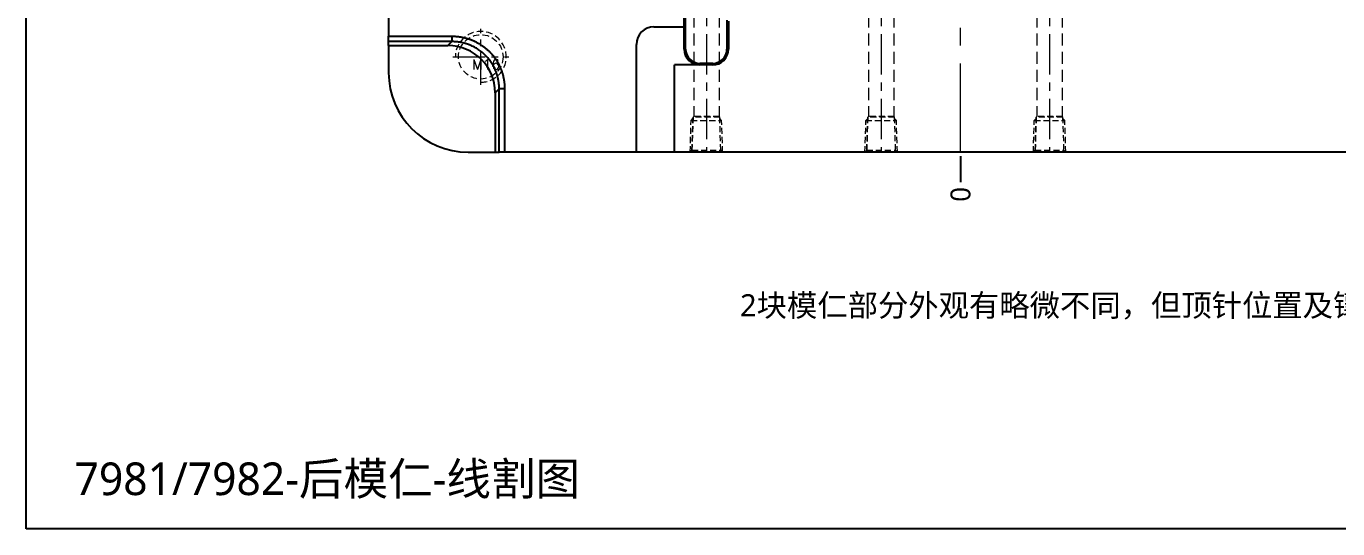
# Model space of a CAD drawing. Header units: millimetres. Extents: x 2519 to 3162, y 2051 to 2506.
# Drawn here: x 2519.4 to 2932.1, y 2050.9 to 2209.2 of the extents above; entities that cross this region are included whole.
import ezdxf

# ---------------------------------------------------------------- set-up
doc = ezdxf.new("R2010")
doc.units = ezdxf.units.MM
doc.linetypes.add('CENTER', pattern=[50.8, 31.75, -6.35, 6.35, -6.35])
doc.linetypes.add('HIDDEN', pattern=[9.525, 6.35, -3.175])
doc.layers.add('20', color=7, linetype='Continuous', true_color=0xffffff)
for name, color, linetype, lineweight in [('cool', 153, 'HIDDEN', 9), ('dim', 82, 'Continuous', 9), ('insert', 85, 'Continuous', 20), ('moldbase', 7, 'Continuous', 20), ('screw', 33, 'Continuous', 13)]:
    doc.layers.add(name, color=color, linetype=linetype, lineweight=lineweight)
doc.styles.add('Capful-A', font='')
doc.styles.get("Standard").update_dxf_attribs({"font": 'arial.ttf'})
doc.styles.add('TXT', font='txt.shx', dxfattribs={"bigfont": 'gbcbig.shx'})
doc.styles.get('Capful-A').set_extended_font_data('Microsoft YaHei')
doc.dimstyles.new('Capful-A-2.5', dxfattribs={"dimscale": 2.5, "dimtxt": 2.5, "dimasz": 2.5, "dimexe": 1.5, "dimexo": 1, "dimgap": 1.5, "dimtad": 0, "dimdsep": 46, "dimtxsty": 'Capful-A', "dimcen": 0, "dimclrt": 2, "dimazin": 2, "dimtfac": 1, "dimtmove": 0, "dimatfit": 3, "dimfxl": 0, "dimtolj": 1, "dimtzin": 0, "dimarcsym": 0})

# ---------------------------------------------------------------- blocks, each defined once
blk = doc.blocks.new('cool_jt_f11')
at = {"layer": 'cool', "ltscale": 0.3}
for p, q in [((0, 5.11), (0.58, 4.53)), ((0, 5.11), (10, 4.8)), ((0.58, 4.53), (0.58, -4.53)), ((11, 4.21), (0.58, 4.53)), ((0.58, 4.53), (11, 4.21)), ((10, 4.8), (10.58, 4.22)), ((10, 4.8), (10, -4.8)), ((11.21, 4), (11, 4.21)), ((11, -4.21), (11, 4.21)), ((11.21, -4), (11.21, 4)), ((11, -4.21), (11.21, -4)), ((0.58, -4.53), (0, -5.11)), ((0, -5.11), (10, -4.8)), ((0.58, -4.53), (11, -4.21)), ((10, -4.8), (10.58, -4.22))]:
    blk.add_line(p, q, dxfattribs=at)
blk = doc.blocks.new('SL')
at = {"layer": 'cool', "color": 1, "linetype": 'CENTER', "lineweight": 18, "ltscale": 0.4}
blk.add_line((0, 220), (0, 0), dxfattribs=at)
at = {"layer": 'cool', "lineweight": 18, "ltscale": 0.6}
for p, q in [((-4, 208.79), (-4, 11.21)), ((4, 208.79), (4, 11.21))]:
    blk.add_line(p, q, dxfattribs=at)
for p, rotation in [((0, 220), 270), ((0, 0), 90)]:
    blk.add_blockref('cool_jt_f11', p, dxfattribs=dict(at, rotation=rotation))
blk = doc.blocks.new('screw_m16_g')
at = {"layer": 'screw', "color": 1, "linetype": 'CENTER', "lineweight": 18, "ltscale": 0.32}
for p, q in [((0, -8.8), (0, 8.8)), ((-8.8, 0), (8.8, 0))]:
    blk.add_line(p, q, dxfattribs=at)
at = {"layer": 'screw', "color": 33, "linetype": 'HIDDEN', "lineweight": 18, "ltscale": 0.32}
blk.add_circle((0, 0), 7, dxfattribs=at)
at = {"layer": 'screw', "color": 92, "linetype": 'HIDDEN', "lineweight": 18, "ltscale": 0.32}
blk.add_arc((0, 0), 8, 270, 180, dxfattribs=at)
at = {"layer": 'screw', "color": 6, "lineweight": 18, "style": 'TXT'}
blk.add_text('M16', height=3.2, dxfattribs=at).set_placement((-2.72, -4))
blk = doc.blocks.new('*D124')
at = {"layer": 'Defpoints', "color": 0, "transparency": 16777216}
for p in [(2813.41, 2279.55), (2813.41, 2169.55)]:
    blk.add_point(p, dxfattribs=at)
at = {"layer": 'dim', "color": 0, "lineweight": -2, "transparency": 16777216}
blk.add_line((2813.41, 2168.3), (2813.41, 2159.55), dxfattribs=at)
at = {"layer": 'dim', "color": 2, "transparency": 16777216, "insert": (2813.41, 2156.24), "char_height": 6.25, "attachment_point": 5, "rotation": 90, "style": 'Capful-A', "bg_fill": 3, "box_fill_scale": 1.1, "bg_fill_color": 256, "bg_fill_true_color": 13158600, "bg_fill_transparency": 0}
blk.add_mtext('\\A1;0', dxfattribs=at)
at = {"layer": 'Defpoints', "color": 0, "transparency": 16777216}
blk.add_point((2813.41, 2159.55), dxfattribs=at)
blk = doc.blocks.new('TK')
for p, q in [((0, 0), (0, 294)), ((415.8, 0), (0, 0))]:
    blk.add_line(p, q)

msp = doc.modelspace()

# ---------------------------------------------------------------- linework, layer by layer
at = {"layer": '20', "color": 7, "linetype": 'Continuous'}
for p, q in [((2633.414, 2223.986), (2633.414, 2206.05)), ((2726.39, 2201.986), (2726.39, 2217.171)), ((2726.39, 2208.986), (2726.39, 2216.971)), ((2726.89, 2201.986), (2726.89, 2217.01)), ((2716.89, 2208.986), (2726.39, 2208.986)), ((2726.39, 2201.986), (2726.39, 2208.986)), ((2739.89, 2211.097), (2739.89, 2201.986)), ((2740.39, 2210.792), (2740.39, 2201.986)), ((2740.39, 2210.6), (2740.39, 2201.986)), ((2633.414, 2206.05), (2653.351, 2206.05)), ((2633.414, 2204.341), (2633.414, 2206.05)), ((2653.351, 2204.341), (2633.414, 2204.341)), ((2633.414, 2203.074), (2633.414, 2204.341)), ((2652.084, 2203.074), (2653.351, 2204.341)), ((2633.414, 2203.074), (2633.414, 2194.55)), ((2633.414, 2203.074), (2652.084, 2203.074)), ((2711.39, 2169.55), (2711.39, 2203.486)), ((2726.89, 2201.986), (2726.39, 2201.986)), ((2739.89, 2201.986), (2740.39, 2201.986)), ((2723.39, 2169.55), (2723.39, 2196.986)), ((2735.39, 2196.986), (2723.39, 2196.986)), ((2735.39, 2197.486), (2731.39, 2197.486)), ((2731.39, 2197.486), (2731.39, 2196.986)), ((2735.39, 2196.986), (2731.39, 2196.986)), ((2735.39, 2197.486), (2735.39, 2196.986)), ((2668.205, 2189.487), (2666.938, 2188.22)), ((2666.938, 2188.22), (2666.938, 2169.55)), ((2668.205, 2169.55), (2668.205, 2189.487)), ((2669.914, 2189.487), (2669.914, 2169.55)), ((2658.414, 2169.55), (2666.938, 2169.55)), ((2666.938, 2169.55), (2668.205, 2169.55)), ((2669.914, 2169.55), (2668.205, 2169.55)), ((2711.39, 2169.55), (2669.914, 2169.55)), ((2723.39, 2169.55), (2711.39, 2169.55)), ((2956.914, 2169.55), (2723.39, 2169.55))]:
    msp.add_line(p, q, dxfattribs=at)
for centre, radius, start, end in [((2716.89, 2203.486), 5.5, 90, 180), ((2731.39, 2201.986), 5, 180, 270), ((2731.39, 2201.986), 5, 180, 270), ((2731.39, 2201.986), 4.5, 180, 270), ((2735.39, 2201.986), 5, 270, 0), ((2735.39, 2201.986), 4.5, 270, 0), ((2735.39, 2201.986), 5, 270, 0), ((2658.414, 2194.55), 25, 180, 270)]:
    msp.add_arc(centre, radius, start, end, dxfattribs=at)
msp.add_ellipse((2651.791, 2187.927), major_axis=(10.814, 10.814), ratio=0.9808148, start_param=5.5074723, end_param=7.0588983, dxfattribs=at)
for points, degree, knots in [([(2653.351, 2206.05), (2654.987, 2206.051), (2656.599, 2205.733), (2658.208, 2205.416), (2659.713, 2204.796), (2661.217, 2204.176), (2663.935, 2202.365), (2666.228, 2200.072), (2668.039, 2197.354), (2669.279, 2194.345), (2669.915, 2191.124), (2669.914, 2189.487)], 2, [0, 0, 0, 0.125, 0.125, 0.25, 0.25, 0.375, 0.5, 0.625, 0.75, 0.875, 1, 1, 1]), ([(2668.205, 2189.487), (2668.205, 2189.509), (2668.205, 2189.551), (2668.205, 2189.615), (2668.204, 2189.679), (2668.203, 2189.742), (2668.202, 2189.806), (2668.201, 2189.869), (2668.199, 2189.933), (2668.198, 2189.996), (2668.195, 2190.06), (2668.193, 2190.123), (2668.19, 2190.186), (2668.188, 2190.249), (2668.184, 2190.312), (2668.181, 2190.375), (2668.177, 2190.438), (2668.173, 2190.501), (2668.169, 2190.564), (2668.165, 2190.626), (2668.16, 2190.689), (2668.155, 2190.751), (2668.15, 2190.814), (2668.144, 2190.876), (2668.138, 2190.938), (2668.133, 2191.001), (2668.126, 2191.063), (2668.12, 2191.125), (2668.113, 2191.187), (2668.106, 2191.248), (2668.099, 2191.31), (2668.091, 2191.372), (2668.084, 2191.433), (2668.076, 2191.495), (2668.067, 2191.556), (2668.059, 2191.618), (2668.05, 2191.679), (2668.041, 2191.74), (2668.032, 2191.801), (2668.023, 2191.862), (2668.013, 2191.923), (2668.003, 2191.983), (2667.993, 2192.044), (2667.982, 2192.105), (2667.972, 2192.165), (2667.961, 2192.225), (2667.95, 2192.286), (2667.938, 2192.346), (2667.927, 2192.406), (2667.915, 2192.466), (2667.903, 2192.525), (2667.891, 2192.585), (2667.878, 2192.645), (2667.865, 2192.704), (2667.853, 2192.764), (2667.839, 2192.823), (2667.826, 2192.882), (2667.812, 2192.941), (2667.798, 2193), (2667.784, 2193.059), (2667.77, 2193.118), (2667.755, 2193.176), (2667.741, 2193.235), (2667.726, 2193.293), (2667.71, 2193.351), (2667.695, 2193.409), (2667.679, 2193.467), (2667.663, 2193.525), (2667.647, 2193.583), (2667.631, 2193.641), (2667.614, 2193.698), (2667.598, 2193.756), (2667.581, 2193.813), (2667.564, 2193.87), (2667.546, 2193.927), (2667.529, 2193.984), (2667.511, 2194.041), (2667.493, 2194.098), (2667.475, 2194.154), (2667.456, 2194.21), (2667.438, 2194.267), (2667.419, 2194.323), (2667.4, 2194.379), (2667.38, 2194.435), (2667.361, 2194.491), (2667.341, 2194.546), (2667.321, 2194.602), (2667.301, 2194.657), (2667.281, 2194.712), (2667.261, 2194.767), (2667.24, 2194.822), (2667.219, 2194.877), (2667.198, 2194.932), (2667.177, 2194.986), (2667.155, 2195.041), (2667.134, 2195.095), (2667.112, 2195.149), (2667.005, 2195.412), (2666.801, 2195.876), (2666.474, 2196.529), (2666.117, 2197.163), (2665.729, 2197.779), (2665.311, 2198.375), (2664.863, 2198.95), (2664.389, 2199.501), (2663.889, 2200.026), (2663.364, 2200.525), (2662.814, 2201), (2662.239, 2201.447), (2661.643, 2201.866), (2661.027, 2202.254), (2660.393, 2202.611), (2659.74, 2202.937), (2659.261, 2203.148), (2658.969, 2203.266), (2658.871, 2203.305), (2658.772, 2203.344), (2658.673, 2203.382), (2658.573, 2203.419), (2658.473, 2203.455), (2658.372, 2203.491), (2658.271, 2203.526), (2658.17, 2203.561), (2658.068, 2203.595), (2657.965, 2203.628), (2657.863, 2203.66), (2657.76, 2203.692), (2657.656, 2203.723), (2657.552, 2203.754), (2657.448, 2203.783), (2657.343, 2203.812), (2657.238, 2203.841), (2657.132, 2203.868), (2657.027, 2203.895), (2656.92, 2203.921), (2656.814, 2203.947), (2656.707, 2203.971), (2656.599, 2203.995), (2656.492, 2204.018), (2656.383, 2204.041), (2656.275, 2204.062), (2656.166, 2204.083), (2656.057, 2204.103), (2655.948, 2204.122), (2655.838, 2204.141), (2655.728, 2204.159), (2655.617, 2204.176), (2655.507, 2204.192), (2655.396, 2204.207), (2655.284, 2204.222), (2655.173, 2204.235), (2655.061, 2204.248), (2654.949, 2204.26), (2654.836, 2204.272), (2654.723, 2204.282), (2654.61, 2204.292), (2654.497, 2204.301), (2654.383, 2204.309), (2654.27, 2204.316), (2654.156, 2204.322), (2654.041, 2204.327), (2653.927, 2204.332), (2653.812, 2204.335), (2653.697, 2204.338), (2653.582, 2204.34), (2653.466, 2204.341), (2653.389, 2204.341), (2653.351, 2204.341)], 3, [0, 0, 0, 0, 0.0027315, 0.0054605, 0.008187, 0.0109109, 0.0136322, 0.016351, 0.0190673, 0.021781, 0.0244922, 0.0272009, 0.029907, 0.0326106, 0.0353116, 0.0380101, 0.0407061, 0.0433996, 0.0460905, 0.0487789, 0.0514648, 0.0541481, 0.0568289, 0.0595072, 0.062183, 0.0648563, 0.067527, 0.0701952, 0.0728609, 0.0755241, 0.0781848, 0.080843, 0.0834986, 0.0861518, 0.0888024, 0.0914506, 0.0940962, 0.0967393, 0.0993799, 0.1020181, 0.1046537, 0.1072868, 0.1099174, 0.1125456, 0.1151712, 0.1177944, 0.120415, 0.1230332, 0.1256488, 0.128262, 0.1308727, 0.133481, 0.1360867, 0.1386899, 0.1412907, 0.143889, 0.1464848, 0.1490782, 0.151669, 0.1542574, 0.1568433, 0.1594268, 0.1620078, 0.1645863, 0.1671623, 0.1697359, 0.172307, 0.1748757, 0.1774419, 0.1800056, 0.1825669, 0.1851258, 0.1876821, 0.1902361, 0.1927875, 0.1953365, 0.1978831, 0.2004272, 0.2029689, 0.2055082, 0.208045, 0.2105793, 0.2131112, 0.2156407, 0.2181678, 0.2206924, 0.2232145, 0.2257343, 0.2282516, 0.2307665, 0.2332789, 0.235789, 0.2382966, 0.2408018, 0.2433046, 0.2458049, 0.2483028, 0.2507984, 0.2821621, 0.3133997, 0.3445144, 0.3755095, 0.4067887, 0.4379612, 0.4690305, 0.5000002, 0.5309683, 0.5620371, 0.5932101, 0.6244909, 0.6554844, 0.6865986, 0.7178367, 0.749202, 0.7537239, 0.7582537, 0.7627914, 0.7673371, 0.7718908, 0.7764524, 0.781022, 0.7855996, 0.7901852, 0.7947788, 0.7993804, 0.8039901, 0.8086077, 0.8132334, 0.8178672, 0.822509, 0.8271589, 0.8318169, 0.836483, 0.8411571, 0.8458394, 0.8505297, 0.8552282, 0.8599349, 0.8646496, 0.8693725, 0.8741036, 0.8788428, 0.8835902, 0.8883458, 0.8931096, 0.8978815, 0.9026617, 0.9074501, 0.9122467, 0.9170515, 0.9218645, 0.9266858, 0.9315154, 0.9363532, 0.9411993, 0.9460537, 0.9509163, 0.9557873, 0.9606665, 0.965554, 0.9704499, 0.9753541, 0.9802666, 0.9851874, 0.9901166, 0.9950541, 1, 1, 1, 1])]:
    msp.add_open_spline(points, degree=degree, knots=knots, dxfattribs=at)
for points in [[(2653.351, 2206.05), (2653.351, 2204.341)], [(2669.914, 2189.487), (2668.205, 2189.487)]]:
    msp.add_open_spline(points, degree=1, dxfattribs=at)
at = {"layer": 'insert', "color": 1, "linetype": 'CENTER', "ltscale": 0.88}
msp.add_line((2813.414, 2169.55), (2813.414, 2389.55), dxfattribs=at)

# ---------------------------------------------------------------- block references
at = {"lineweight": 18}
for p in [(2733.414, 2169.55), (2788.414, 2169.55), (2841.414, 2169.55)]:
    msp.add_blockref('SL', p, dxfattribs=at)
at = {"layer": 'screw', "lineweight": 18}
msp.add_blockref('screw_m16_g', (2662.414, 2199.55), dxfattribs=at)

# ---------------------------------------------------------------- texts
at = {"layer": 'moldbase', "lineweight": 18, "attachment_point": 1}
for s, width, insert, char_height in [('{\\fMicrosoft YaHei|b0|i0|c134|p34;2块模仁部分外观有略微不同，但顶针位置及镶针位置一致}', 335.42542, (2744.002, 2124.794), 7), ('{\\fMicrosoft YaHei|b0|i0|c134|p34;7981/7982-后模仁-线割图}', 206.9763, (2534.578, 2071.811), 10.2853)]:
    msp.add_mtext_dynamic_manual_height_columns(s, width=width, gutter_width=0, heights=[16.37], dxfattribs=dict(at, insert=insert, char_height=char_height))

# ---------------------------------------------------------------- next in the draw order: dimensions: what is measured, and where the dimension line sits
at = {"layer": 'dim'}
dim = msp.add_ordinate_dim(feature_location=(2813.413741392, 2169.550093588), offset=(0, -10), dtype=1, origin=(2813.413741392, 2279.550093588), dimstyle='Capful-A-2.5', override={"dimasz": 2, "dimexe": 0.49975, "dimexo": 0.49975, "dimgap": 0.49975}, dxfattribs=at)
dim.commit()
dim.dimension.update_dxf_attribs({"geometry": '*D124', "text_midpoint": (2813.413741392, 2156.238904514)})

# ---------------------------------------------------------------- next in the draw order: block references
at = {"xscale": 1.54644253045498, "yscale": 1.54644253045498, "zscale": 1.54644253045498}
msp.add_blockref('TK', (2519.369, 2050.921), dxfattribs=at)

doc.saveas('drawing.dxf')
